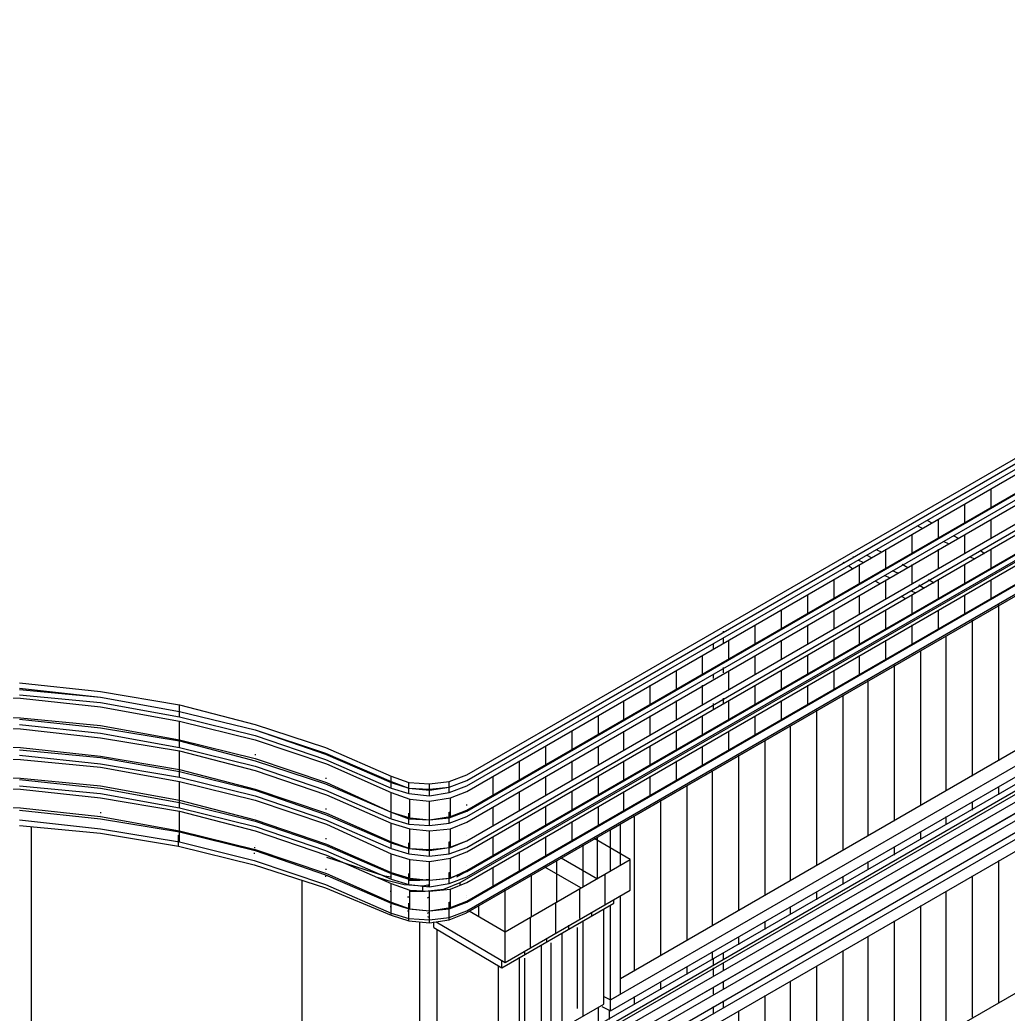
# Model space of a CAD drawing. Header units: inches. Extents: x 0.3 to 16.2, y 0.3 to 11.4.
# Drawn here: x 13.1628 to 13.5175, y 8.4811 to 8.838 of the extents above; entities that cross this region are included whole.
import ezdxf

# ---------------------------------------------------------------- set-up
doc = ezdxf.new("R2010")
doc.units = ezdxf.units.IN
doc.header["$LTSCALE"] = 0.009843
doc.header["$MEASUREMENT"] = 0
doc.layers.add('GEOMETRY', color=7, linetype='Continuous')

msp = doc.modelspace()

# ---------------------------------------------------------------- linework, layer by layer
at = {"layer": 'GEOMETRY'}
for p, q in [((13.32323, 8.56693), (13.86535, 8.87992)), ((13.32323, 8.56693), (13.86535, 8.87992)), ((13.32323, 8.56496), (13.86535, 8.87795)), ((13.32323, 8.56496), (13.86535, 8.87795)), ((13.32323, 8.56496), (13.86535, 8.87795)), ((13.32323, 8.56299), (13.86535, 8.87598)), ((13.32323, 8.56102), (13.8685, 8.87598)), ((13.32323, 8.56102), (13.8685, 8.87598)), ((13.32323, 8.55433), (13.8685, 8.86929)), ((13.32323, 8.55394), (13.86535, 8.86732)), ((13.32323, 8.55394), (13.86535, 8.86732)), ((13.32323, 8.55394), (13.86535, 8.86732)), ((13.32323, 8.55197), (13.86535, 8.86496)), ((13.32323, 8.55), (13.8685, 8.86496)), ((13.32323, 8.55), (13.8685, 8.86496)), ((13.32323, 8.54331), (13.8685, 8.85827)), ((13.32323, 8.54331), (13.86535, 8.8563)), ((13.32323, 8.54331), (13.86535, 8.8563)), ((13.32323, 8.54331), (13.86535, 8.8563)), ((13.32323, 8.54094), (13.86535, 8.85433)), ((13.32323, 8.53937), (13.8685, 8.85433)), ((13.32323, 8.53937), (13.8685, 8.85433)), ((13.32323, 8.53268), (13.8685, 8.84724)), ((13.32323, 8.53228), (13.86535, 8.84528)), ((13.32323, 8.53228), (13.86535, 8.84528)), ((13.32323, 8.53228), (13.86535, 8.84528)), ((13.32323, 8.53031), (13.86535, 8.84331)), ((13.32323, 8.52835), (13.8685, 8.84331)), ((13.32323, 8.52835), (13.8685, 8.84331)), ((13.32323, 8.52165), (13.8685, 8.83661)), ((13.32323, 8.52126), (13.86535, 8.83465)), ((13.32323, 8.51811), (13.86299, 8.82992)), ((13.32283, 8.51732), (13.85748, 8.82598)), ((13.32087, 8.52835), (13.82874, 8.82165)), ((13.32087, 8.52835), (13.82874, 8.82165)), ((13.31969, 8.53031), (13.81575, 8.81693)), ((13.31969, 8.53031), (13.81575, 8.81693)), ((13.3748, 8.54724), (13.75591, 8.76732)), ((13.37047, 8.47717), (13.77165, 8.70866)), ((13.37047, 8.4748), (13.77165, 8.70669)), ((13.37047, 8.4748), (13.77165, 8.70669)), ((13.3748, 8.48622), (13.75591, 8.7063)), ((13.3748, 8.48622), (13.75591, 8.7063)), ((13.74764, 8.70709), (13.37835, 8.4937)), ((13.37047, 8.47362), (13.77165, 8.70512)), ((13.37047, 8.47087), (13.77323, 8.70315)), ((13.37047, 8.47087), (13.77323, 8.70315)), ((13.3748, 8.48228), (13.75591, 8.70236)), ((13.37047, 8.46693), (13.77677, 8.70118)), ((13.37047, 8.46417), (13.77913, 8.7)), ((13.37047, 8.46417), (13.77913, 8.7)), ((13.37047, 8.46693), (13.77244, 8.69882)), ((13.37047, 8.45984), (13.77244, 8.69213)), ((13.37047, 8.45984), (13.77244, 8.69213)), ((13.37047, 8.45748), (13.77244, 8.68937)), ((13.37047, 8.45748), (13.77244, 8.68937)), ((13.37047, 8.45315), (13.77244, 8.68504)), ((13.51142, 8.66299), (13.51142, 8.66969)), ((13.50197, 8.65748), (13.50197, 8.66417)), ((13.48661, 8.65945), (13.48661, 8.65945)), ((13.48661, 8.65945), (13.48661, 8.65945)), ((13.48307, 8.65748), (13.48307, 8.65748)), ((13.48307, 8.65748), (13.48307, 8.65748)), ((13.48504, 8.6563), (13.48661, 8.65551)), ((13.48504, 8.6563), (13.48661, 8.65551)), ((13.48858, 8.65827), (13.49016, 8.65748)), ((13.48858, 8.65827), (13.49016, 8.65748)), ((13.49252, 8.65197), (13.49252, 8.65866)), ((13.51142, 8.65197), (13.51142, 8.65866)), ((13.48307, 8.64646), (13.48307, 8.65315)), ((13.49803, 8.65276), (13.49961, 8.65197)), ((13.49803, 8.65276), (13.49961, 8.65197)), ((13.50197, 8.64646), (13.50197, 8.65315)), ((13.4685, 8.64882), (13.4685, 8.64882)), ((13.49449, 8.65079), (13.49606, 8.65)), ((13.49449, 8.65079), (13.49606, 8.65)), ((13.46181, 8.64528), (13.4622, 8.64528)), ((13.46181, 8.64528), (13.4622, 8.64528)), ((13.46181, 8.64528), (13.4622, 8.64528)), ((13.46181, 8.64528), (13.4622, 8.64528)), ((13.46496, 8.64685), (13.46496, 8.64685)), ((13.4685, 8.64488), (13.46693, 8.64567)), ((13.47205, 8.64685), (13.47047, 8.64764)), ((13.47362, 8.64094), (13.47362, 8.64803)), ((13.49252, 8.64094), (13.49252, 8.64803)), ((13.50394, 8.64528), (13.50551, 8.64449)), ((13.50394, 8.64528), (13.50551, 8.64449)), ((13.50748, 8.64764), (13.50906, 8.64646)), ((13.50748, 8.64764), (13.50906, 8.64646)), ((13.51142, 8.64094), (13.51142, 8.64803)), ((13.45827, 8.64331), (13.45866, 8.64291)), ((13.46024, 8.64213), (13.46181, 8.64094)), ((13.46378, 8.64409), (13.46535, 8.64331)), ((13.46378, 8.64409), (13.46535, 8.64331)), ((13.46378, 8.64409), (13.46535, 8.64331)), ((13.46378, 8.64409), (13.46535, 8.64331)), ((13.46417, 8.63583), (13.46417, 8.64252)), ((13.4815, 8.64134), (13.47953, 8.64252)), ((13.48307, 8.63583), (13.48307, 8.64252)), ((13.50197, 8.63583), (13.50197, 8.64252)), ((13.47323, 8.63858), (13.4748, 8.6378)), ((13.47323, 8.63858), (13.4748, 8.6378)), ((13.47323, 8.63858), (13.4748, 8.6378)), ((13.47323, 8.63858), (13.4748, 8.6378)), ((13.47795, 8.63937), (13.47598, 8.64016)), ((13.77283, 8.63465), (13.36693, 8.4)), ((13.45512, 8.63031), (13.45512, 8.63701)), ((13.46969, 8.63661), (13.47126, 8.63583)), ((13.47362, 8.63031), (13.47362, 8.63701)), ((13.4874, 8.63386), (13.48543, 8.63504)), ((13.49094, 8.63583), (13.48898, 8.63701)), ((13.49252, 8.63031), (13.49252, 8.63701)), ((13.51142, 8.63031), (13.51142, 8.63701)), ((13.44567, 8.6248), (13.44567, 8.6315)), ((13.46417, 8.6248), (13.46417, 8.6315)), ((13.47913, 8.6311), (13.48071, 8.63031)), ((13.48268, 8.63307), (13.48425, 8.63228)), ((13.48268, 8.63307), (13.48425, 8.63228)), ((13.48268, 8.63307), (13.48425, 8.63228)), ((13.48268, 8.63307), (13.48425, 8.63228)), ((13.48307, 8.6248), (13.48307, 8.6315)), ((13.50197, 8.6248), (13.50197, 8.6315)), ((13.51417, 8.57205), (13.51417, 8.62795)), ((13.43622, 8.61929), (13.43622, 8.62638)), ((13.45512, 8.61929), (13.45512, 8.62598)), ((13.47362, 8.61929), (13.47362, 8.62598)), ((13.49252, 8.61929), (13.49252, 8.62598)), ((13.42677, 8.61378), (13.42677, 8.62087)), ((13.44567, 8.61378), (13.44567, 8.62087)), ((13.46417, 8.61378), (13.46417, 8.62087)), ((13.48307, 8.61378), (13.48307, 8.62087)), ((13.50472, 8.56654), (13.50472, 8.62244)), ((13.41181, 8.61614), (13.41181, 8.61614)), ((13.41181, 8.61614), (13.41181, 8.61614)), ((13.41535, 8.61811), (13.41535, 8.6185)), ((13.41535, 8.61417), (13.41535, 8.61614)), ((13.49528, 8.56142), (13.49528, 8.61693)), ((13.41181, 8.6122), (13.41181, 8.61417)), ((13.41181, 8.6122), (13.41181, 8.61417)), ((13.41732, 8.60866), (13.41732, 8.61535)), ((13.43622, 8.60866), (13.43622, 8.61535)), ((13.45512, 8.60866), (13.45512, 8.61535)), ((13.47362, 8.60866), (13.47362, 8.61535)), ((13.40787, 8.60315), (13.40787, 8.60984)), ((13.42677, 8.60315), (13.42677, 8.60984)), ((13.44567, 8.60315), (13.44567, 8.60984)), ((13.46417, 8.60315), (13.46417, 8.60984)), ((13.48622, 8.55591), (13.48622, 8.61142)), ((13.41535, 8.60354), (13.41535, 8.60551)), ((13.47677, 8.55039), (13.47677, 8.6063)), ((13.39843, 8.59764), (13.39843, 8.60433)), ((13.41181, 8.60157), (13.41181, 8.60315)), ((13.41181, 8.60157), (13.41181, 8.60315)), ((13.41732, 8.59764), (13.41732, 8.60433)), ((13.43622, 8.59764), (13.43622, 8.60433)), ((13.45512, 8.59764), (13.45512, 8.60433)), ((13.1626, 8.6), (13.19173, 8.59685)), ((13.1626, 8.6), (13.19173, 8.59685)), ((13.38898, 8.59213), (13.38898, 8.59921)), ((13.40787, 8.59213), (13.40787, 8.59921)), ((13.42677, 8.59213), (13.42677, 8.59921)), ((13.44567, 8.59213), (13.44567, 8.59921)), ((13.46732, 8.54528), (13.46732, 8.60079)), ((13.13346, 8.59528), (13.16299, 8.59449)), ((13.13346, 8.59528), (13.16299, 8.59449)), ((13.1626, 8.59803), (13.19173, 8.59488)), ((13.1626, 8.59764), (13.19173, 8.59488)), ((13.1626, 8.59764), (13.19173, 8.59488)), ((13.1626, 8.59567), (13.19173, 8.59291)), ((13.19173, 8.59685), (13.22008, 8.59213)), ((13.19173, 8.59685), (13.22008, 8.59213)), ((13.19173, 8.59488), (13.22008, 8.58976)), ((13.19173, 8.59488), (13.22008, 8.58976)), ((13.19173, 8.59488), (13.22008, 8.58976)), ((13.45827, 8.53976), (13.45827, 8.59528)), ((13.16299, 8.59449), (13.19173, 8.59134)), ((13.16299, 8.59449), (13.19173, 8.59134)), ((13.19173, 8.59291), (13.22008, 8.5878)), ((13.19173, 8.59134), (13.22008, 8.58622)), ((13.19173, 8.59134), (13.22008, 8.58622)), ((13.22008, 8.59213), (13.24724, 8.58504)), ((13.22008, 8.59213), (13.24724, 8.58504)), ((13.22008, 8.58976), (13.22008, 8.59213)), ((13.37953, 8.58701), (13.37953, 8.5937)), ((13.39843, 8.58701), (13.39843, 8.5937)), ((13.41181, 8.59055), (13.41181, 8.59252)), ((13.41181, 8.59055), (13.41181, 8.59252)), ((13.41535, 8.59252), (13.41535, 8.59449)), ((13.41732, 8.58701), (13.41732, 8.5937)), ((13.43622, 8.58701), (13.43622, 8.5937)), ((13.13346, 8.58858), (13.16299, 8.5874)), ((13.22008, 8.58976), (13.24724, 8.58307)), ((13.22008, 8.58976), (13.24724, 8.58307)), ((13.22008, 8.58976), (13.24724, 8.58307)), ((13.22008, 8.5878), (13.22008, 8.58976)), ((13.22008, 8.5878), (13.24724, 8.5811)), ((13.37047, 8.5815), (13.37047, 8.58819)), ((13.38898, 8.5815), (13.38898, 8.58819)), ((13.40787, 8.5815), (13.40787, 8.58819)), ((13.42677, 8.5815), (13.42677, 8.58819)), ((13.44882, 8.53425), (13.44882, 8.59016)), ((13.13346, 8.58465), (13.16299, 8.58346)), ((13.13346, 8.58465), (13.16299, 8.58346)), ((13.1626, 8.58701), (13.19173, 8.58386)), ((13.1626, 8.58701), (13.19173, 8.58386)), ((13.1626, 8.58701), (13.19173, 8.58386)), ((13.1626, 8.58504), (13.19173, 8.58189)), ((13.16299, 8.5874), (13.19173, 8.58465)), ((13.19173, 8.58583), (13.19173, 8.58583)), ((13.19173, 8.58583), (13.19173, 8.58583)), ((13.19173, 8.58465), (13.22008, 8.57953)), ((13.22008, 8.58622), (13.24724, 8.57953)), ((13.22008, 8.58622), (13.24724, 8.57953)), ((13.22008, 8.57953), (13.22008, 8.58622)), ((13.24724, 8.58504), (13.27244, 8.57677)), ((13.24724, 8.58504), (13.27244, 8.57677)), ((13.43937, 8.52913), (13.43937, 8.58465)), ((13.16299, 8.58346), (13.19173, 8.58031)), ((13.16299, 8.58346), (13.19173, 8.58031)), ((13.19173, 8.58386), (13.22008, 8.57913)), ((13.19173, 8.58386), (13.22008, 8.57913)), ((13.19173, 8.58386), (13.22008, 8.57913)), ((13.19173, 8.58189), (13.22008, 8.57677)), ((13.22008, 8.5811), (13.22008, 8.5811)), ((13.22008, 8.5811), (13.22008, 8.5811)), ((13.22008, 8.57913), (13.22008, 8.5811)), ((13.24724, 8.58307), (13.27244, 8.5748)), ((13.24724, 8.58307), (13.27244, 8.57441)), ((13.24724, 8.58307), (13.27244, 8.57441)), ((13.24724, 8.5811), (13.27244, 8.57244)), ((13.36102, 8.57598), (13.36102, 8.58268)), ((13.37953, 8.57598), (13.37953, 8.58268)), ((13.39843, 8.57598), (13.39843, 8.58268)), ((13.41732, 8.57598), (13.41732, 8.58268)), ((13.13346, 8.57756), (13.16299, 8.57677)), ((13.19173, 8.58031), (13.22008, 8.57559)), ((13.19173, 8.58031), (13.22008, 8.57559)), ((13.22008, 8.57953), (13.24724, 8.57283)), ((13.22008, 8.57913), (13.24724, 8.57205)), ((13.22008, 8.57913), (13.24724, 8.57205)), ((13.22008, 8.57913), (13.24724, 8.57205)), ((13.22008, 8.57677), (13.22008, 8.57913)), ((13.24724, 8.57953), (13.27283, 8.57087)), ((13.24724, 8.57953), (13.27283, 8.57087)), ((13.35157, 8.57047), (13.35157, 8.57717)), ((13.37047, 8.57047), (13.37047, 8.57717)), ((13.38898, 8.57047), (13.38898, 8.57717)), ((13.40787, 8.57047), (13.40787, 8.57717)), ((13.43031, 8.52362), (13.43031, 8.57913)), ((13.13346, 8.57362), (13.16299, 8.57244)), ((13.13346, 8.57362), (13.16299, 8.57244)), ((13.1626, 8.57598), (13.19173, 8.57323)), ((13.1626, 8.57598), (13.19173, 8.57323)), ((13.1626, 8.57598), (13.19173, 8.57323)), ((13.1626, 8.57402), (13.19173, 8.57087)), ((13.16299, 8.57677), (13.19173, 8.57362)), ((13.19173, 8.5752), (13.19173, 8.5752)), ((13.19173, 8.5752), (13.19173, 8.5752)), ((13.19173, 8.57362), (13.22008, 8.5689)), ((13.22008, 8.57677), (13.24724, 8.57008)), ((13.22008, 8.57559), (13.24724, 8.5685)), ((13.22008, 8.57559), (13.24724, 8.5685)), ((13.22008, 8.5689), (13.22008, 8.57559)), ((13.24724, 8.57441), (13.24724, 8.57402)), ((13.24724, 8.57441), (13.24724, 8.57402)), ((13.27244, 8.57677), (13.29606, 8.56654)), ((13.27244, 8.57677), (13.29606, 8.56654)), ((13.27244, 8.5748), (13.29606, 8.56457)), ((13.27244, 8.57441), (13.29606, 8.56417)), ((13.27244, 8.57441), (13.29606, 8.56417)), ((13.42087, 8.51811), (13.42087, 8.57402)), ((13.16299, 8.57244), (13.19173, 8.56969)), ((13.16299, 8.57244), (13.19173, 8.56969)), ((13.19173, 8.57323), (13.22008, 8.56811)), ((13.19173, 8.57323), (13.22008, 8.56811)), ((13.19173, 8.57323), (13.22008, 8.56811)), ((13.19173, 8.57087), (13.22008, 8.56614)), ((13.22008, 8.57008), (13.22008, 8.57008)), ((13.22008, 8.57008), (13.22008, 8.57008)), ((13.22008, 8.56811), (13.22008, 8.57008)), ((13.24724, 8.57283), (13.27283, 8.56417)), ((13.24724, 8.57205), (13.27244, 8.56378)), ((13.24724, 8.57205), (13.27244, 8.56378)), ((13.24724, 8.57205), (13.27244, 8.56378)), ((13.24724, 8.57008), (13.27244, 8.56142)), ((13.27244, 8.57244), (13.29606, 8.5622)), ((13.27283, 8.57087), (13.29606, 8.56063)), ((13.27283, 8.57087), (13.29606, 8.56063)), ((13.34213, 8.56496), (13.34213, 8.57205)), ((13.36102, 8.56496), (13.36102, 8.57205)), ((13.37953, 8.56496), (13.37953, 8.57205)), ((13.39843, 8.56496), (13.39843, 8.57205)), ((13.13346, 8.56693), (13.16299, 8.56575)), ((13.19173, 8.56969), (13.22008, 8.56457)), ((13.19173, 8.56969), (13.22008, 8.56457)), ((13.22008, 8.5689), (13.24724, 8.56181)), ((13.22008, 8.56811), (13.24724, 8.56142)), ((13.22008, 8.56811), (13.24724, 8.56142)), ((13.22008, 8.56811), (13.24724, 8.56142)), ((13.22008, 8.56614), (13.22008, 8.56811)), ((13.24724, 8.5685), (13.27283, 8.55984)), ((13.24724, 8.5685), (13.27283, 8.55984)), ((13.29606, 8.56654), (13.30236, 8.56417)), ((13.29606, 8.56654), (13.30236, 8.56417)), ((13.29606, 8.56457), (13.29606, 8.56654)), ((13.31693, 8.56457), (13.32323, 8.56693)), ((13.31693, 8.56457), (13.32323, 8.56693)), ((13.33268, 8.55984), (13.33268, 8.56654)), ((13.35157, 8.55984), (13.35157, 8.56654)), ((13.37047, 8.55984), (13.37047, 8.56654)), ((13.38898, 8.55984), (13.38898, 8.56654)), ((13.41142, 8.51299), (13.41142, 8.5685)), ((13.13346, 8.5626), (13.16299, 8.56181)), ((13.13346, 8.5626), (13.16299, 8.56181)), ((13.1626, 8.56535), (13.19173, 8.5622)), ((13.1626, 8.56535), (13.19173, 8.5622)), ((13.1626, 8.56535), (13.19173, 8.5622)), ((13.1626, 8.56299), (13.19173, 8.56024)), ((13.16299, 8.56575), (13.19173, 8.56299)), ((13.19173, 8.56417), (13.19173, 8.56417)), ((13.19173, 8.56417), (13.19173, 8.56417)), ((13.19173, 8.56299), (13.22008, 8.55787)), ((13.22008, 8.56614), (13.24724, 8.55945)), ((13.22008, 8.56457), (13.24724, 8.55787)), ((13.22008, 8.56457), (13.24724, 8.55787)), ((13.22008, 8.55787), (13.22008, 8.56457)), ((13.24724, 8.56339), (13.24724, 8.56339)), ((13.24724, 8.56339), (13.24724, 8.56339)), ((13.27244, 8.56575), (13.27283, 8.56575)), ((13.27244, 8.56575), (13.27283, 8.56575)), ((13.27244, 8.56378), (13.29606, 8.55354)), ((13.27244, 8.56378), (13.29606, 8.55354)), ((13.27244, 8.56378), (13.29606, 8.55354)), ((13.27283, 8.56417), (13.29606, 8.55354)), ((13.29606, 8.56457), (13.30236, 8.5622)), ((13.29606, 8.56417), (13.30236, 8.5622)), ((13.29606, 8.56417), (13.30236, 8.5622)), ((13.29606, 8.5622), (13.29606, 8.56417)), ((13.30236, 8.5622), (13.30236, 8.56417)), ((13.30236, 8.56417), (13.30984, 8.56378)), ((13.30236, 8.56417), (13.30984, 8.56378)), ((13.30984, 8.56378), (13.31693, 8.56457)), ((13.30984, 8.56378), (13.31693, 8.56457)), ((13.30984, 8.56181), (13.30984, 8.56378)), ((13.30984, 8.56181), (13.31693, 8.5626)), ((13.30984, 8.56142), (13.31693, 8.5626)), ((13.30984, 8.56142), (13.31693, 8.5626)), ((13.31693, 8.5626), (13.32323, 8.56496)), ((13.31693, 8.5626), (13.32323, 8.56496)), ((13.31693, 8.5626), (13.32323, 8.56496)), ((13.31693, 8.5626), (13.31693, 8.56457)), ((13.31693, 8.56063), (13.32323, 8.56299)), ((13.31693, 8.56063), (13.31693, 8.5626)), ((13.40236, 8.50748), (13.40236, 8.56299)), ((13.51417, 8.55984), (13.51417, 8.5626)), ((13.16299, 8.56181), (13.19173, 8.55866)), ((13.16299, 8.56181), (13.19173, 8.55866)), ((13.19173, 8.5622), (13.22008, 8.55709)), ((13.19173, 8.5622), (13.22008, 8.55709)), ((13.19173, 8.5622), (13.22008, 8.55709)), ((13.19173, 8.56024), (13.22008, 8.55512)), ((13.22008, 8.55945), (13.22008, 8.55945)), ((13.22008, 8.55945), (13.22008, 8.55945)), ((13.22008, 8.55709), (13.22008, 8.55945)), ((13.24724, 8.56181), (13.27283, 8.55315)), ((13.24724, 8.56142), (13.27244, 8.55276)), ((13.24724, 8.56142), (13.27244, 8.55276)), ((13.24724, 8.56142), (13.27244, 8.55276)), ((13.24724, 8.55945), (13.27244, 8.55079)), ((13.27244, 8.56142), (13.29606, 8.55118)), ((13.27283, 8.55984), (13.29606, 8.54961)), ((13.27283, 8.55984), (13.29606, 8.54961)), ((13.29606, 8.5622), (13.30236, 8.56024)), ((13.29606, 8.56063), (13.30276, 8.55827)), ((13.29606, 8.56063), (13.30276, 8.55827)), ((13.29606, 8.55354), (13.29606, 8.56063)), ((13.30236, 8.5622), (13.30984, 8.56181)), ((13.30236, 8.56024), (13.30236, 8.5622)), ((13.30236, 8.5622), (13.30984, 8.56142)), ((13.30236, 8.5622), (13.30984, 8.56142)), ((13.30236, 8.56024), (13.30984, 8.55945)), ((13.30984, 8.55945), (13.30984, 8.56142)), ((13.30984, 8.55945), (13.31693, 8.56063)), ((13.31732, 8.55866), (13.32323, 8.56102)), ((13.31732, 8.55866), (13.32323, 8.56102)), ((13.34213, 8.55433), (13.34213, 8.56102)), ((13.36102, 8.55433), (13.36102, 8.56102)), ((13.37953, 8.55433), (13.37953, 8.56102)), ((13.13346, 8.55591), (13.16299, 8.55512)), ((13.19173, 8.55866), (13.22008, 8.55394)), ((13.19173, 8.55866), (13.22008, 8.55394)), ((13.22008, 8.55787), (13.24724, 8.55079)), ((13.22008, 8.55709), (13.24724, 8.55039)), ((13.22008, 8.55709), (13.24724, 8.55039)), ((13.22008, 8.55709), (13.24724, 8.55039)), ((13.22008, 8.55512), (13.22008, 8.55709)), ((13.24724, 8.55787), (13.27283, 8.54921)), ((13.24724, 8.55787), (13.27283, 8.54921)), ((13.29606, 8.55354), (13.29606, 8.55551)), ((13.30276, 8.55157), (13.30276, 8.55827)), ((13.30276, 8.55827), (13.30984, 8.55748)), ((13.30276, 8.55827), (13.30984, 8.55748)), ((13.30984, 8.55748), (13.31732, 8.55866)), ((13.30984, 8.55748), (13.31732, 8.55866)), ((13.30984, 8.55079), (13.30984, 8.55748)), ((13.31732, 8.55197), (13.31732, 8.55866)), ((13.32323, 8.55591), (13.32323, 8.5563)), ((13.32323, 8.55591), (13.32323, 8.5563)), ((13.33268, 8.54882), (13.33268, 8.55551)), ((13.35157, 8.54882), (13.35157, 8.55551)), ((13.37047, 8.54882), (13.37047, 8.55551)), ((13.39291, 8.50197), (13.39291, 8.55787)), ((13.50472, 8.55433), (13.50472, 8.55709)), ((13.1626, 8.55433), (13.19173, 8.55118)), ((13.16299, 8.55512), (13.19173, 8.55197)), ((13.19173, 8.55354), (13.19173, 8.55315)), ((13.19173, 8.55354), (13.19173, 8.55315)), ((13.19173, 8.55236), (13.19173, 8.55236)), ((13.19173, 8.55236), (13.19173, 8.55236)), ((13.19173, 8.55197), (13.22008, 8.54685)), ((13.22008, 8.55512), (13.24724, 8.54843)), ((13.22008, 8.55394), (13.24724, 8.54685)), ((13.22008, 8.55394), (13.24724, 8.54685)), ((13.22008, 8.54685), (13.22008, 8.55394)), ((13.24724, 8.55236), (13.24724, 8.55236)), ((13.24724, 8.55236), (13.24724, 8.55236)), ((13.27244, 8.55472), (13.27283, 8.55472)), ((13.27244, 8.55472), (13.27283, 8.55472)), ((13.27244, 8.55276), (13.29606, 8.54252)), ((13.27244, 8.55276), (13.29606, 8.54252)), ((13.27244, 8.55276), (13.29606, 8.54252)), ((13.27283, 8.55315), (13.29606, 8.54291)), ((13.29606, 8.55354), (13.30276, 8.55157)), ((13.29606, 8.55354), (13.30236, 8.55118)), ((13.29606, 8.55354), (13.30236, 8.55118)), ((13.29606, 8.55354), (13.30236, 8.55118)), ((13.29606, 8.55118), (13.29606, 8.55354)), ((13.30236, 8.55118), (13.30236, 8.55315)), ((13.30984, 8.55079), (13.30984, 8.55276)), ((13.30984, 8.55079), (13.31732, 8.55197)), ((13.31693, 8.55157), (13.32323, 8.55394)), ((13.31693, 8.55157), (13.32323, 8.55394)), ((13.31693, 8.55157), (13.32323, 8.55394)), ((13.31693, 8.55157), (13.31693, 8.55354)), ((13.31693, 8.55354), (13.31732, 8.55354)), ((13.31693, 8.55354), (13.31732, 8.55354)), ((13.31693, 8.54961), (13.32323, 8.55197)), ((13.31732, 8.55197), (13.32323, 8.55433)), ((13.38346, 8.49685), (13.38346, 8.55236)), ((13.49528, 8.54921), (13.49528, 8.55197)), ((13.1626, 8.55079), (13.19173, 8.54764)), ((13.1626, 8.54882), (13.19173, 8.54606)), ((13.16693, 8.47087), (13.16693, 8.54843)), ((13.19173, 8.55118), (13.22008, 8.54646)), ((13.19173, 8.55), (13.19173, 8.55)), ((13.19173, 8.55), (13.19173, 8.55)), ((13.22008, 8.54843), (13.22008, 8.54843)), ((13.22008, 8.54843), (13.22008, 8.54843)), ((13.22008, 8.54646), (13.22008, 8.54843)), ((13.24724, 8.55079), (13.27283, 8.54213)), ((13.24724, 8.55039), (13.27244, 8.54173)), ((13.24724, 8.55039), (13.27244, 8.54173)), ((13.24724, 8.55039), (13.27244, 8.54173)), ((13.24724, 8.54843), (13.27244, 8.53976)), ((13.27244, 8.55079), (13.29606, 8.54055)), ((13.27283, 8.54921), (13.29606, 8.53858)), ((13.27283, 8.54921), (13.29606, 8.53858)), ((13.29606, 8.55118), (13.30236, 8.54921)), ((13.29606, 8.54961), (13.30276, 8.54764)), ((13.29606, 8.54961), (13.30276, 8.54764)), ((13.29606, 8.54291), (13.29606, 8.54961)), ((13.30236, 8.55118), (13.30984, 8.55079)), ((13.30236, 8.54921), (13.30236, 8.55118)), ((13.30236, 8.55118), (13.30984, 8.55079)), ((13.30236, 8.55118), (13.30984, 8.55079)), ((13.30236, 8.54921), (13.30984, 8.54882)), ((13.30276, 8.55157), (13.30984, 8.55079)), ((13.30984, 8.55079), (13.31693, 8.55157)), ((13.30984, 8.55079), (13.31693, 8.55157)), ((13.30984, 8.55079), (13.31693, 8.55157)), ((13.30984, 8.54882), (13.30984, 8.55079)), ((13.30984, 8.54882), (13.31693, 8.54961)), ((13.31693, 8.54961), (13.31693, 8.55157)), ((13.31732, 8.54764), (13.32323, 8.55)), ((13.31732, 8.54764), (13.32323, 8.55)), ((13.34213, 8.54331), (13.34213, 8.55)), ((13.36102, 8.54331), (13.36102, 8.55)), ((13.3748, 8.54724), (13.37835, 8.54921)), ((13.3748, 8.54724), (13.37835, 8.54921)), ((13.37835, 8.53425), (13.37835, 8.54921)), ((13.19173, 8.54764), (13.22008, 8.54291)), ((13.19173, 8.54606), (13.21969, 8.54134)), ((13.21969, 8.54528), (13.22008, 8.54528)), ((13.21969, 8.54528), (13.22008, 8.54528)), ((13.21969, 8.54134), (13.21969, 8.54528)), ((13.22008, 8.54764), (13.22008, 8.54764)), ((13.22008, 8.54764), (13.22008, 8.54764)), ((13.22008, 8.54291), (13.22008, 8.54764)), ((13.22008, 8.54685), (13.24724, 8.54016)), ((13.22008, 8.54646), (13.24724, 8.53976)), ((13.24724, 8.54685), (13.27283, 8.53819)), ((13.24724, 8.54685), (13.27283, 8.53819)), ((13.30276, 8.54055), (13.30276, 8.54764)), ((13.30276, 8.54764), (13.30984, 8.54685)), ((13.30276, 8.54764), (13.30984, 8.54685)), ((13.30984, 8.54685), (13.31732, 8.54764)), ((13.30984, 8.54685), (13.31732, 8.54764)), ((13.30984, 8.54016), (13.30984, 8.54685)), ((13.31732, 8.54094), (13.31732, 8.54764)), ((13.32323, 8.54528), (13.32323, 8.54528)), ((13.32323, 8.54528), (13.32323, 8.54528)), ((13.33268, 8.5378), (13.33268, 8.54488)), ((13.35157, 8.5378), (13.35157, 8.54488)), ((13.3748, 8.53228), (13.3748, 8.54724)), ((13.48622, 8.5437), (13.48622, 8.54646)), ((13.21969, 8.54134), (13.24685, 8.53465)), ((13.22008, 8.54291), (13.24685, 8.53622)), ((13.24724, 8.54173), (13.24724, 8.54173)), ((13.24724, 8.54173), (13.24724, 8.54173)), ((13.27244, 8.54409), (13.27283, 8.54409)), ((13.27244, 8.54409), (13.27283, 8.54409)), ((13.27244, 8.54173), (13.29606, 8.5315)), ((13.27244, 8.54173), (13.29606, 8.5315)), ((13.27244, 8.54173), (13.29606, 8.5315)), ((13.27283, 8.54213), (13.29606, 8.53189)), ((13.29606, 8.54252), (13.29606, 8.54449)), ((13.29606, 8.54291), (13.30276, 8.54055)), ((13.29606, 8.54252), (13.30236, 8.54055)), ((13.29606, 8.54252), (13.30236, 8.54055)), ((13.29606, 8.54252), (13.30236, 8.54055)), ((13.29606, 8.54055), (13.29606, 8.54252)), ((13.30236, 8.54055), (13.30236, 8.54252)), ((13.30984, 8.53976), (13.30984, 8.54173)), ((13.31693, 8.54094), (13.32323, 8.54331)), ((13.31693, 8.54094), (13.32323, 8.54331)), ((13.31693, 8.54094), (13.32323, 8.54331)), ((13.31693, 8.54094), (13.31693, 8.54291)), ((13.31693, 8.54291), (13.31732, 8.54291)), ((13.31693, 8.54291), (13.31732, 8.54291)), ((13.31732, 8.54094), (13.32323, 8.54331)), ((13.36496, 8.52677), (13.36496, 8.54173)), ((13.38189, 8.53661), (13.3689, 8.54409)), ((13.37008, 8.52953), (13.37008, 8.54449)), ((13.24685, 8.54094), (13.24724, 8.54094)), ((13.24685, 8.54094), (13.24724, 8.54094)), ((13.24685, 8.53898), (13.24685, 8.53858)), ((13.24685, 8.53898), (13.24685, 8.53858)), ((13.24724, 8.54016), (13.27283, 8.5315)), ((13.24724, 8.53976), (13.27244, 8.5311)), ((13.27244, 8.53976), (13.29606, 8.52953)), ((13.27283, 8.53819), (13.29606, 8.52795)), ((13.27283, 8.53819), (13.29606, 8.52795)), ((13.29606, 8.54055), (13.30236, 8.53858)), ((13.29606, 8.53858), (13.30276, 8.53661)), ((13.29606, 8.53858), (13.30276, 8.53661)), ((13.29606, 8.53189), (13.29606, 8.53858)), ((13.30236, 8.54055), (13.30984, 8.53976)), ((13.30236, 8.53858), (13.30236, 8.54055)), ((13.30236, 8.54055), (13.30984, 8.53976)), ((13.30236, 8.54055), (13.30984, 8.53976)), ((13.30236, 8.53858), (13.30984, 8.5378)), ((13.30276, 8.54055), (13.30984, 8.54016)), ((13.30984, 8.54016), (13.31732, 8.54094)), ((13.30984, 8.53976), (13.31693, 8.54094)), ((13.30984, 8.53976), (13.31693, 8.54094)), ((13.30984, 8.53976), (13.31693, 8.54094)), ((13.30984, 8.5378), (13.30984, 8.53976)), ((13.30984, 8.5378), (13.31693, 8.53858)), ((13.31693, 8.53858), (13.31693, 8.54094)), ((13.31693, 8.53858), (13.32323, 8.54094)), ((13.31732, 8.53701), (13.32323, 8.53937)), ((13.31732, 8.53701), (13.32323, 8.53937)), ((13.34213, 8.53268), (13.34213, 8.53937)), ((13.47677, 8.53819), (13.47677, 8.54094)), ((13.24685, 8.53622), (13.27244, 8.52756)), ((13.24685, 8.53465), (13.27244, 8.52638)), ((13.27283, 8.5374), (13.2937, 8.53071)), ((13.27283, 8.5374), (13.2937, 8.53071)), ((13.30276, 8.52992), (13.30276, 8.53661)), ((13.30276, 8.53661), (13.30984, 8.53583)), ((13.30276, 8.53661), (13.30984, 8.53583)), ((13.30984, 8.53583), (13.31732, 8.53701)), ((13.30984, 8.53583), (13.31732, 8.53701)), ((13.30984, 8.52913), (13.30984, 8.53583)), ((13.31732, 8.52992), (13.31732, 8.53701)), ((13.32323, 8.53425), (13.32323, 8.53425)), ((13.32323, 8.53425), (13.32323, 8.53425)), ((13.33701, 8.51063), (13.38189, 8.53661)), ((13.33701, 8.51063), (13.38189, 8.53661)), ((13.35551, 8.52126), (13.35551, 8.53622)), ((13.37008, 8.52953), (13.35709, 8.53701)), ((13.38189, 8.52559), (13.38189, 8.53661)), ((13.46732, 8.53307), (13.46732, 8.53583)), ((13.51417, 8.48504), (13.51417, 8.53622)), ((13.27244, 8.53307), (13.27283, 8.53307)), ((13.27244, 8.53307), (13.27283, 8.53307)), ((13.27244, 8.53228), (13.27244, 8.53228)), ((13.27244, 8.53228), (13.27244, 8.53228)), ((13.27244, 8.5311), (13.29606, 8.52087)), ((13.27244, 8.53071), (13.27244, 8.53031)), ((13.27244, 8.53071), (13.27244, 8.53031)), ((13.27283, 8.5315), (13.29606, 8.52126)), ((13.2937, 8.53071), (13.29606, 8.53031)), ((13.2937, 8.53071), (13.29606, 8.53031)), ((13.29606, 8.5315), (13.29606, 8.53386)), ((13.29606, 8.53189), (13.30276, 8.52992)), ((13.29606, 8.5315), (13.30236, 8.52953)), ((13.29606, 8.5315), (13.30236, 8.52953)), ((13.29606, 8.5315), (13.30236, 8.52953)), ((13.29606, 8.52953), (13.29606, 8.5315)), ((13.30236, 8.52953), (13.30236, 8.5315)), ((13.30984, 8.52913), (13.30984, 8.5311)), ((13.31693, 8.52992), (13.32323, 8.53228)), ((13.31693, 8.52992), (13.32323, 8.53228)), ((13.31693, 8.52992), (13.32323, 8.53228)), ((13.31693, 8.52992), (13.31693, 8.53189)), ((13.31693, 8.53189), (13.31732, 8.53189)), ((13.31693, 8.53189), (13.31732, 8.53189)), ((13.31732, 8.52992), (13.32323, 8.53268)), ((13.33268, 8.52717), (13.33268, 8.53386)), ((13.34646, 8.51614), (13.34646, 8.53071)), ((13.36417, 8.52638), (13.35118, 8.53386)), ((13.37283, 8.52047), (13.37283, 8.5311)), ((13.50472, 8.47992), (13.50472, 8.53071)), ((13.26417, 8.45472), (13.26417, 8.52913)), ((13.27244, 8.52756), (13.29606, 8.51732)), ((13.29055, 8.53031), (13.29449, 8.52913)), ((13.29055, 8.53031), (13.29449, 8.52913)), ((13.29449, 8.52913), (13.30079, 8.52756)), ((13.29449, 8.52913), (13.30079, 8.52756)), ((13.29606, 8.52953), (13.30236, 8.52756)), ((13.29606, 8.52795), (13.30276, 8.52559)), ((13.29606, 8.52795), (13.30276, 8.52559)), ((13.29606, 8.52126), (13.29606, 8.52795)), ((13.30079, 8.52756), (13.30748, 8.52717)), ((13.30079, 8.52756), (13.30748, 8.52717)), ((13.30236, 8.52953), (13.30984, 8.52913)), ((13.30236, 8.52756), (13.30236, 8.52953)), ((13.30236, 8.52953), (13.30984, 8.52913)), ((13.30236, 8.52953), (13.30984, 8.52913)), ((13.30236, 8.52913), (13.3063, 8.52913)), ((13.30236, 8.52913), (13.3063, 8.52913)), ((13.30236, 8.52756), (13.30984, 8.52677)), ((13.30276, 8.52992), (13.30984, 8.52913)), ((13.3063, 8.52913), (13.30984, 8.52953)), ((13.3063, 8.52913), (13.30984, 8.52953)), ((13.30748, 8.52717), (13.30984, 8.52756)), ((13.30748, 8.52717), (13.30984, 8.52756)), ((13.30748, 8.5252), (13.30748, 8.52717)), ((13.30984, 8.52756), (13.30906, 8.52677)), ((13.30984, 8.52913), (13.31732, 8.52992)), ((13.30984, 8.52913), (13.31693, 8.52992)), ((13.30984, 8.52913), (13.31693, 8.52992)), ((13.30984, 8.52913), (13.31693, 8.52992)), ((13.30984, 8.52677), (13.30984, 8.52913)), ((13.30984, 8.52677), (13.31693, 8.52795)), ((13.31496, 8.52598), (13.32087, 8.52835)), ((13.31496, 8.52598), (13.32087, 8.52835)), ((13.31693, 8.52795), (13.32323, 8.53031)), ((13.31693, 8.52795), (13.31693, 8.52992)), ((13.31732, 8.52598), (13.32323, 8.52835)), ((13.31732, 8.52598), (13.32323, 8.52835)), ((13.32087, 8.52756), (13.32087, 8.52835)), ((13.45827, 8.52756), (13.45827, 8.53031)), ((13.27244, 8.52638), (13.29606, 8.51654)), ((13.29567, 8.5252), (13.29606, 8.5252)), ((13.29567, 8.5252), (13.29606, 8.5252)), ((13.30276, 8.5189), (13.30276, 8.52559)), ((13.30276, 8.52559), (13.30984, 8.5252)), ((13.30276, 8.52559), (13.30984, 8.5252)), ((13.30276, 8.5252), (13.30827, 8.5252)), ((13.30276, 8.5252), (13.30827, 8.5252)), ((13.30827, 8.5252), (13.31496, 8.52598)), ((13.30827, 8.5252), (13.31496, 8.52598)), ((13.30984, 8.5252), (13.31732, 8.52598)), ((13.30984, 8.5252), (13.31732, 8.52598)), ((13.30984, 8.51811), (13.30984, 8.5252)), ((13.31496, 8.52559), (13.31496, 8.52598)), ((13.31732, 8.51929), (13.31732, 8.52598)), ((13.32323, 8.52362), (13.32323, 8.52362)), ((13.32323, 8.52362), (13.32323, 8.52362)), ((13.33701, 8.49961), (13.38189, 8.52559)), ((13.33701, 8.50394), (13.33701, 8.52559)), ((13.36378, 8.51535), (13.36378, 8.52598)), ((13.37835, 8.48819), (13.37835, 8.52362)), ((13.44882, 8.52205), (13.44882, 8.5248)), ((13.49528, 8.47441), (13.49528, 8.5252)), ((13.29606, 8.52087), (13.29606, 8.52283)), ((13.29606, 8.51732), (13.29606, 8.52205)), ((13.29606, 8.52126), (13.30276, 8.5189)), ((13.29606, 8.52087), (13.30236, 8.5189)), ((13.29606, 8.51654), (13.29606, 8.52047)), ((13.30197, 8.52323), (13.30276, 8.52323)), ((13.30197, 8.52323), (13.30276, 8.52323)), ((13.30236, 8.5189), (13.30236, 8.52087)), ((13.30236, 8.51535), (13.30236, 8.52008)), ((13.30906, 8.52283), (13.30984, 8.52323)), ((13.30906, 8.52283), (13.30984, 8.52323)), ((13.30984, 8.51811), (13.30984, 8.52008)), ((13.31693, 8.5189), (13.31693, 8.52126)), ((13.31693, 8.5189), (13.32323, 8.52126)), ((13.31693, 8.52126), (13.31732, 8.52126)), ((13.31693, 8.52126), (13.31732, 8.52126)), ((13.31693, 8.51575), (13.31693, 8.52047)), ((13.31693, 8.52047), (13.31693, 8.52047)), ((13.31693, 8.52047), (13.31693, 8.52047)), ((13.31732, 8.51929), (13.32323, 8.52165)), ((13.32283, 8.52126), (13.32323, 8.52165)), ((13.32283, 8.52126), (13.32323, 8.52165)), ((13.32323, 8.52283), (13.32323, 8.52283)), ((13.32323, 8.52283), (13.32323, 8.52283)), ((13.32756, 8.51614), (13.32756, 8.52008)), ((13.33583, 8.49764), (13.37598, 8.52087)), ((13.35512, 8.51024), (13.35512, 8.52087)), ((13.3748, 8.48622), (13.3748, 8.52008)), ((13.37598, 8.52087), (13.37598, 8.52205)), ((13.48622, 8.4689), (13.48622, 8.52008)), ((13.29567, 8.51969), (13.29606, 8.51969)), ((13.29606, 8.51732), (13.30236, 8.51535)), ((13.29606, 8.51654), (13.30236, 8.51457)), ((13.30197, 8.51811), (13.30236, 8.51811)), ((13.30236, 8.5189), (13.30984, 8.51811)), ((13.30236, 8.51457), (13.30236, 8.5185)), ((13.30236, 8.5185), (13.30236, 8.5185)), ((13.30236, 8.5185), (13.30236, 8.5185)), ((13.30276, 8.5189), (13.30984, 8.51811)), ((13.30906, 8.51732), (13.30984, 8.51772)), ((13.30984, 8.51496), (13.30984, 8.51969)), ((13.30984, 8.51811), (13.31732, 8.51929)), ((13.30984, 8.51811), (13.31693, 8.5189)), ((13.30984, 8.51378), (13.30984, 8.51811)), ((13.30984, 8.51811), (13.30984, 8.51811)), ((13.30984, 8.51811), (13.30984, 8.51811)), ((13.31693, 8.51496), (13.31693, 8.5189)), ((13.31693, 8.5189), (13.31693, 8.5189)), ((13.31693, 8.5189), (13.31693, 8.5189)), ((13.31693, 8.51575), (13.32323, 8.51811)), ((13.31693, 8.51496), (13.32283, 8.51732)), ((13.32402, 8.51811), (13.33701, 8.51063)), ((13.32402, 8.51811), (13.33701, 8.51063)), ((13.36811, 8.51614), (13.36811, 8.51772)), ((13.37244, 8.48465), (13.37244, 8.5189)), ((13.43937, 8.51693), (13.43937, 8.51969)), ((13.30236, 8.51535), (13.30984, 8.51496)), ((13.30236, 8.51457), (13.30984, 8.51378)), ((13.3063, 8.4437), (13.3063, 8.51417)), ((13.30906, 8.51614), (13.30984, 8.51575)), ((13.30984, 8.51496), (13.31693, 8.51575)), ((13.30984, 8.51378), (13.31693, 8.51496)), ((13.31142, 8.5122), (13.31142, 8.51417)), ((13.3122, 8.51417), (13.33701, 8.49961)), ((13.34606, 8.50512), (13.34606, 8.51575)), ((13.35984, 8.51142), (13.35984, 8.51299)), ((13.36496, 8.48031), (13.36496, 8.51457)), ((13.43031, 8.51142), (13.43031, 8.51417)), ((13.47677, 8.46378), (13.47677, 8.51457)), ((13.31142, 8.5122), (13.33583, 8.49764)), ((13.3126, 8.47559), (13.3126, 8.51142)), ((13.33701, 8.49961), (13.33701, 8.51063)), ((13.35748, 8.47598), (13.35748, 8.51024)), ((13.36299, 8.48307), (13.36299, 8.5122)), ((13.46732, 8.45827), (13.46732, 8.50906)), ((13.35, 8.47165), (13.35, 8.50591)), ((13.35197, 8.50709), (13.35197, 8.50827)), ((13.35354, 8.47795), (13.35354, 8.50669)), ((13.42087, 8.50591), (13.42087, 8.50866)), ((13.34409, 8.50236), (13.34409, 8.50354)), ((13.41142, 8.50079), (13.41142, 8.50354)), ((13.41535, 8.50079), (13.41535, 8.50315)), ((13.45827, 8.45276), (13.45827, 8.50394)), ((13.33465, 8.46299), (13.33465, 8.49843)), ((13.33583, 8.49764), (13.33583, 8.50039)), ((13.34213, 8.46732), (13.34213, 8.50157)), ((13.34409, 8.47244), (13.34409, 8.50118)), ((13.41181, 8.49882), (13.41181, 8.50079)), ((13.41181, 8.49882), (13.41181, 8.50079)), ((13.41535, 8.49685), (13.41535, 8.49961)), ((13.44882, 8.44764), (13.44882, 8.49843)), ((13.40236, 8.49528), (13.40236, 8.49803)), ((13.41181, 8.49488), (13.41181, 8.49764)), ((13.41181, 8.49488), (13.41181, 8.49764)), ((13.39291, 8.48976), (13.39291, 8.49252)), ((13.41535, 8.49016), (13.41535, 8.49291)), ((13.43937, 8.44213), (13.43937, 8.49291)), ((13.3748, 8.48622), (13.37835, 8.48819)), ((13.41181, 8.48819), (13.41181, 8.49055)), ((13.41181, 8.48819), (13.41181, 8.49055)), ((13.43031, 8.43661), (13.43031, 8.4878)), ((13.33465, 8.46299), (13.37244, 8.48465)), ((13.37244, 8.4874), (13.3748, 8.48622)), ((13.37244, 8.4874), (13.3748, 8.48622)), ((13.37244, 8.4874), (13.3748, 8.48622)), ((13.3748, 8.48228), (13.3748, 8.48622)), ((13.38346, 8.48465), (13.38346, 8.4874)), ((13.41535, 8.48346), (13.41535, 8.48583)), ((13.37047, 8.44803), (13.37047, 8.48346)), ((13.37165, 8.48386), (13.3748, 8.48228)), ((13.37441, 8.47913), (13.37441, 8.48228)), ((13.41181, 8.4811), (13.41181, 8.48386)), ((13.41181, 8.4811), (13.41181, 8.48386)), ((13.42087, 8.4315), (13.42087, 8.48228))]:
    msp.add_line(p, q, dxfattribs=at)

doc.saveas('drawing.dxf')
